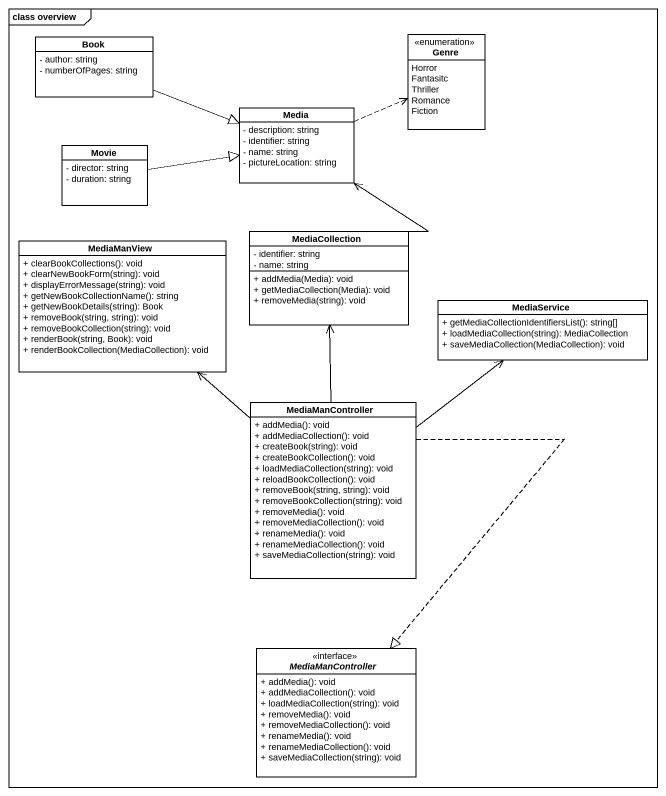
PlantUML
@startuml
mainframe class overview
hide circle
hide empty members
skinparam classAttributeIconSize 0
class Book {
  - author: string
  - numberOfPages: string
}
enum Genre {
  Horror
  Fantasitc
  Thriller
  Romance
  Fiction
}
class Media {
  - description: string
  - identifier: string
  - name: string
  - pictureLocation: string
}
class Movie {
  - director: string
  - duration: string
}
class MediaManView {
  + clearBookCollections(): void
  + clearNewBookForm(string): void
  + displayErrorMessage(string): void
  + getNewBookCollectionName(): string
  + getNewBookDetails(string): Book
  + removeBook(string, string): void
  + removeBookCollection(string): void
  + renderBook(string, Book): void
  + renderBookCollection(MediaCollection): void
}
class MediaCollection {
  - identifier: string
  - name: string
  + addMedia(Media): void
  + getMediaCollection(Media): void
  + removeMedia(string): void
}
class MediaService {
  + getMediaCollectionIdentifiersList(): string[]
  + loadMediaCollection(string): MediaCollection
  + saveMediaCollection(MediaCollection): void
}
class MediaManController {
  + addMedia(): void
  + addMediaCollection(): void
  + createBook(string): void
  + createBookCollection(): void
  + loadMediaCollection(string): void
  + reloadBookCollection(): void
  + removeBook(string, string): void
  + removeBookCollection(string): void
  + removeMedia(): void
  + removeMediaCollection(): void
  + renameMedia(): void
  + renameMediaCollection(): void
  + saveMediaCollection(string): void
}
interface "MediaManController" as MediaManController_2 {
  + addMedia(): void
  + addMediaCollection(): void
  + loadMediaCollection(string): void
  + removeMedia(): void
  + removeMediaCollection(): void
  + renameMedia(): void
  + renameMediaCollection(): void
  + saveMediaCollection(string): void
}
Book -right-|> Media
Media .right.> Genre
Movie -right-|> Media
MediaCollection -up-> Media
MediaManController -up-> MediaManView
MediaManController -up-> MediaCollection
MediaManController -up-> MediaService
MediaManController ..|> MediaManController_2
@enduml
